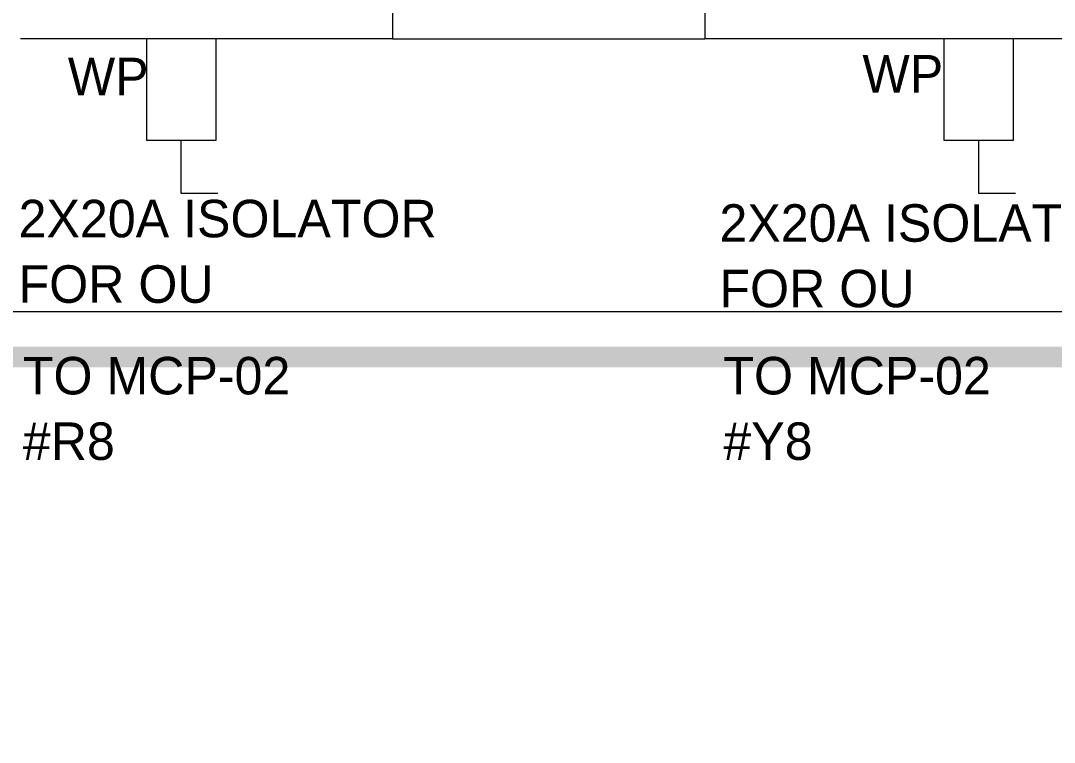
# Model space of a CAD drawing. Header units: metres. Extents: x 75097 to 220695, y -1557923 to -1361206.
# Drawn here: x 138241 to 143205, y -1415133 to -1411666 of the extents above; entities that cross this region are included whole.
import ezdxf

# ---------------------------------------------------------------- set-up
doc = ezdxf.new("R2010")
doc.units = ezdxf.units.M
doc.linetypes.add('DASHED2', pattern=[0.375, 0.25, -0.125])
doc.layers.get('0').update_dxf_attribs({"lineweight": 0})
doc.layers.add('A-100 - Copy$0$Proj', color=8, linetype='Continuous', lineweight=0)
doc.layers.add('A-100 - Copy$0$Walls', color=8, linetype='Continuous', lineweight=0)
doc.layers.add('E-POWR', color=7, linetype='Continuous', lineweight=9, true_color=0x4e7e3e)
doc.layers.add('E-POWR-IDEN _1-100_', color=7, linetype='Continuous', lineweight=9, true_color=0x4e7e3e)
doc.styles.add('Optima_5', font='', dxfattribs={"height": 3.001645})
doc.styles.get('Optima_5').set_extended_font_data('Optima')

# ---------------------------------------------------------------- blocks, each defined once
blk = doc.blocks.new('GI-041_dwg__U120-3902841-GI-041')
at = {"layer": 'E-POWR', "flags": 128}
blk.add_lwpolyline([(-0.1145, 0), (0.1145, 0), (0.1145, 0.1572), (-0.1145, 0.1572)], close=True, dxfattribs=at)
blk.add_lwpolyline([(0.2354, 0.1613), (0.2354, 0.0786), (0.1145, 0.0786)], dxfattribs=at)
blk = doc.blocks.new('A-100 - Copy')
at = {"layer": 'A-100 - Copy$0$Proj'}
blk.add_line((140026.4, -1411752.7, 0), (141526.4, -1411752.7, 0), dxfattribs=at)
at = {"layer": 'A-100 - Copy$0$Proj', "elevation": 2.4}
blk.add_lwpolyline([(157430.3, -1413062.7), (157430.3, -1424372.7), (116466.7, -1424372.7), (116466.7, -1413062.7)], close=True, dxfattribs=at)
at = {"layer": 'A-100 - Copy$0$Walls'}
for p, q in [((140026.4, -1411527.7, 0), (140026.4, -1411752.7, 0)), ((141526.4, -1411527.7, 0), (141526.4, -1411752.7, 0)), ((140026.4, -1411752.7, 0), (138241.2, -1411752.7, 0)), ((143311.7, -1411752.7, 0), (141526.4, -1411752.7, 0))]:
    blk.add_line(p, q, dxfattribs=at)

msp = doc.modelspace()

# ---------------------------------------------------------------- linework, layer by layer
at = {"layer": 'E-POWR', "color": 240, "linetype": 'DASHED2', "ltscale": 500, "true_color": 0xf10e52, "const_width": 100, "elevation": 2.4}
msp.add_lwpolyline([(115298.3, -1413281.4), (159313.3, -1413281.4), (159393.3, -1448612.7), (173978.3, -1448457.7), (173978.3, -1433902.7), (175258.3, -1433902.7), (175258.3, -1404237.7), (173964.3, -1404237.7), (173978.3, -1396822.7), (166814.4, -1396822.7), (166814.4, -1395572.7), (144628.7, -1395572.7), (144628.7, -1391327.7), (116969, -1391327.7), (116997.3, -1391802.7)], dxfattribs=at)

# ---------------------------------------------------------------- block references
at = {"color": 85, "xscale": 2127.341102341351, "yscale": 2127.341102341351, "zscale": 2127.341102341351, "rotation": 269.9999999997816}
for p in [(138845, -1411996.3, 0), (142675.1, -1411996.3, 0)]:
    msp.add_blockref('GI-041_dwg__U120-3902841-GI-041', p, dxfattribs=at)

# ---------------------------------------------------------------- texts
at = {"layer": 'E-POWR-IDEN _1-100_', "attachment_point": 1, "rotation": 360, "line_spacing_factor": 1.047943, "style": 'Optima_5'}
for s, insert, char_height, width in [('WP', (138467.7, -1411844.1), 180.1, 3.637978807091713e-12), ('WP', (142283.7, -1411831.1), 180.1, 3.637978807091713e-12), ('2X20A ISOLATOR\\PFOR OU', (138231.2, -1412526.7, 0), 180.099, 2475.925), ('2X20A ISOLATOR\\PFOR OU', (141596.9, -1412548, 0), 180.099, 2475.925), ('TO MCP-02 \\P#R8', (138251.6, -1413281.4, 2.4), 180.1, 2475.925), ('TO MCP-02 \\P#Y8', (141615.8, -1413281.4, 2.4), 180.1, 2475.925)]:
    msp.add_mtext(s, dxfattribs=dict(at, insert=insert, char_height=char_height, width=width))

# ---------------------------------------------------------------- next in the draw order: block references
msp.add_blockref('A-100 - Copy', (0, 0))

doc.saveas('drawing.dxf')
